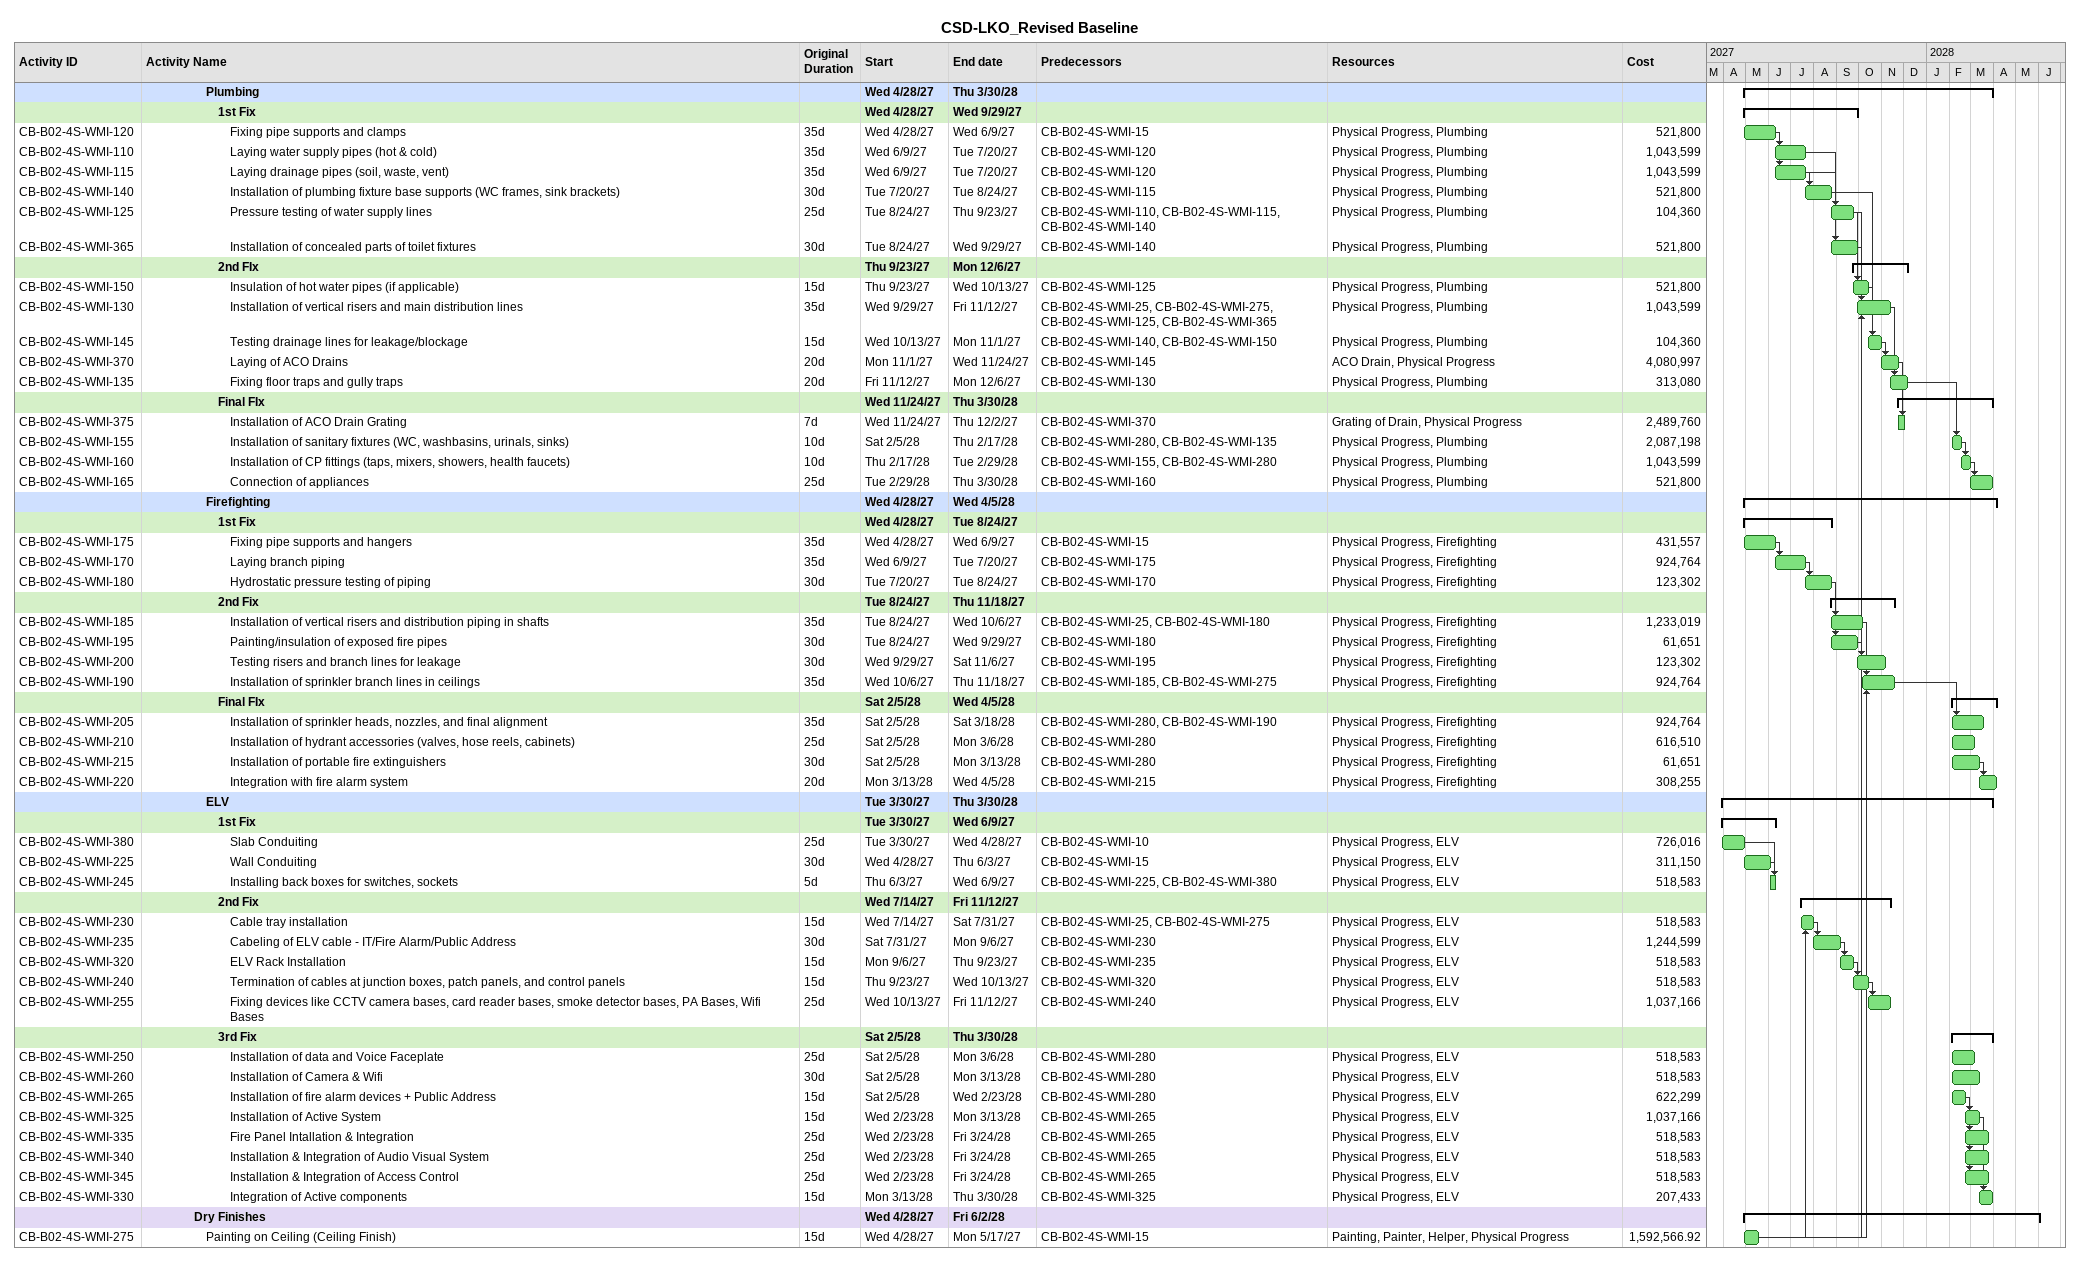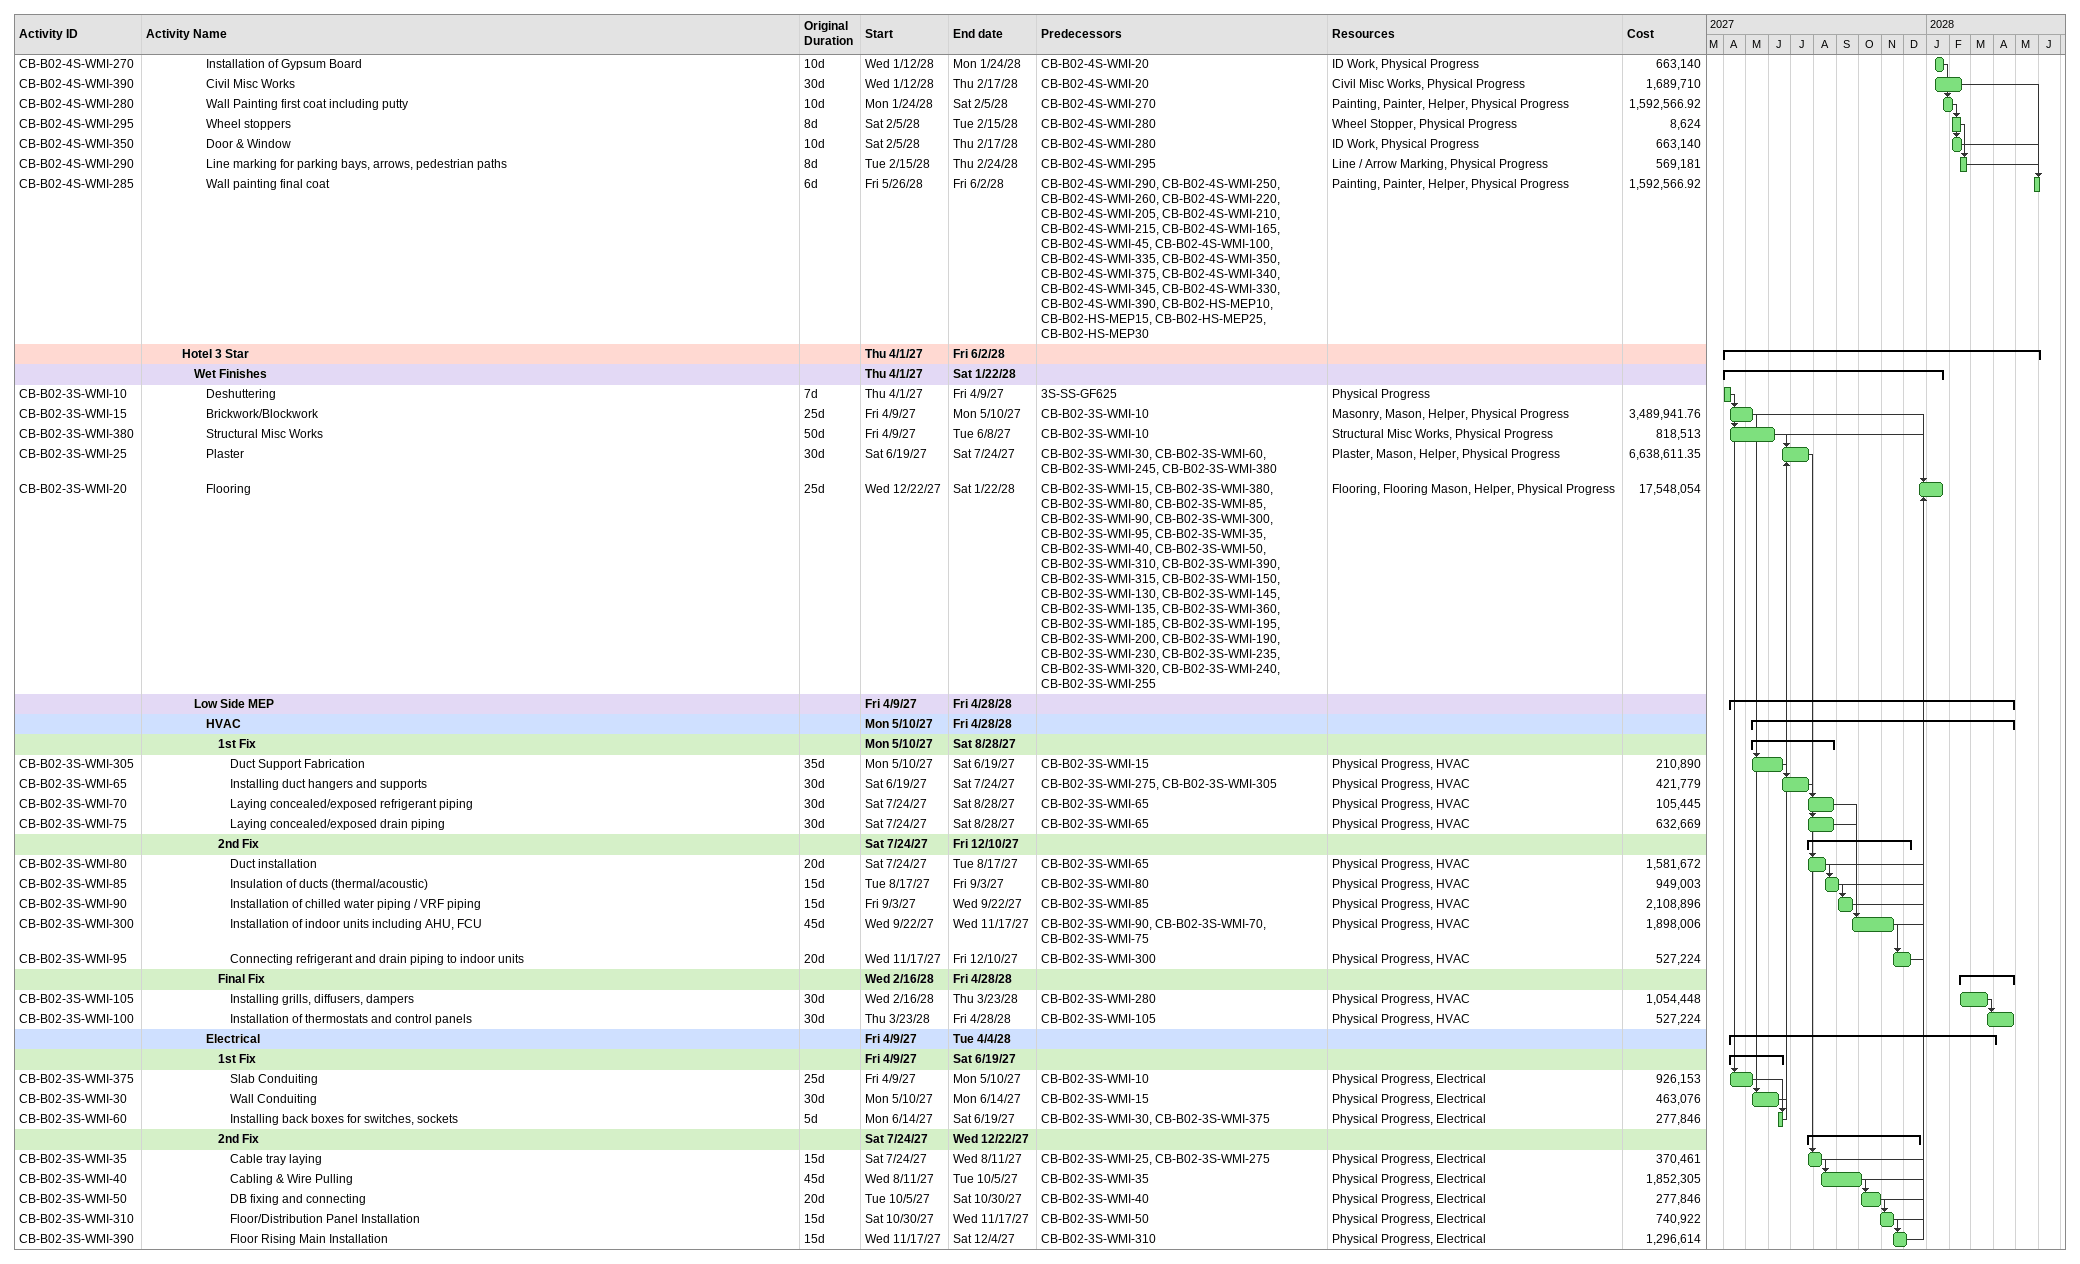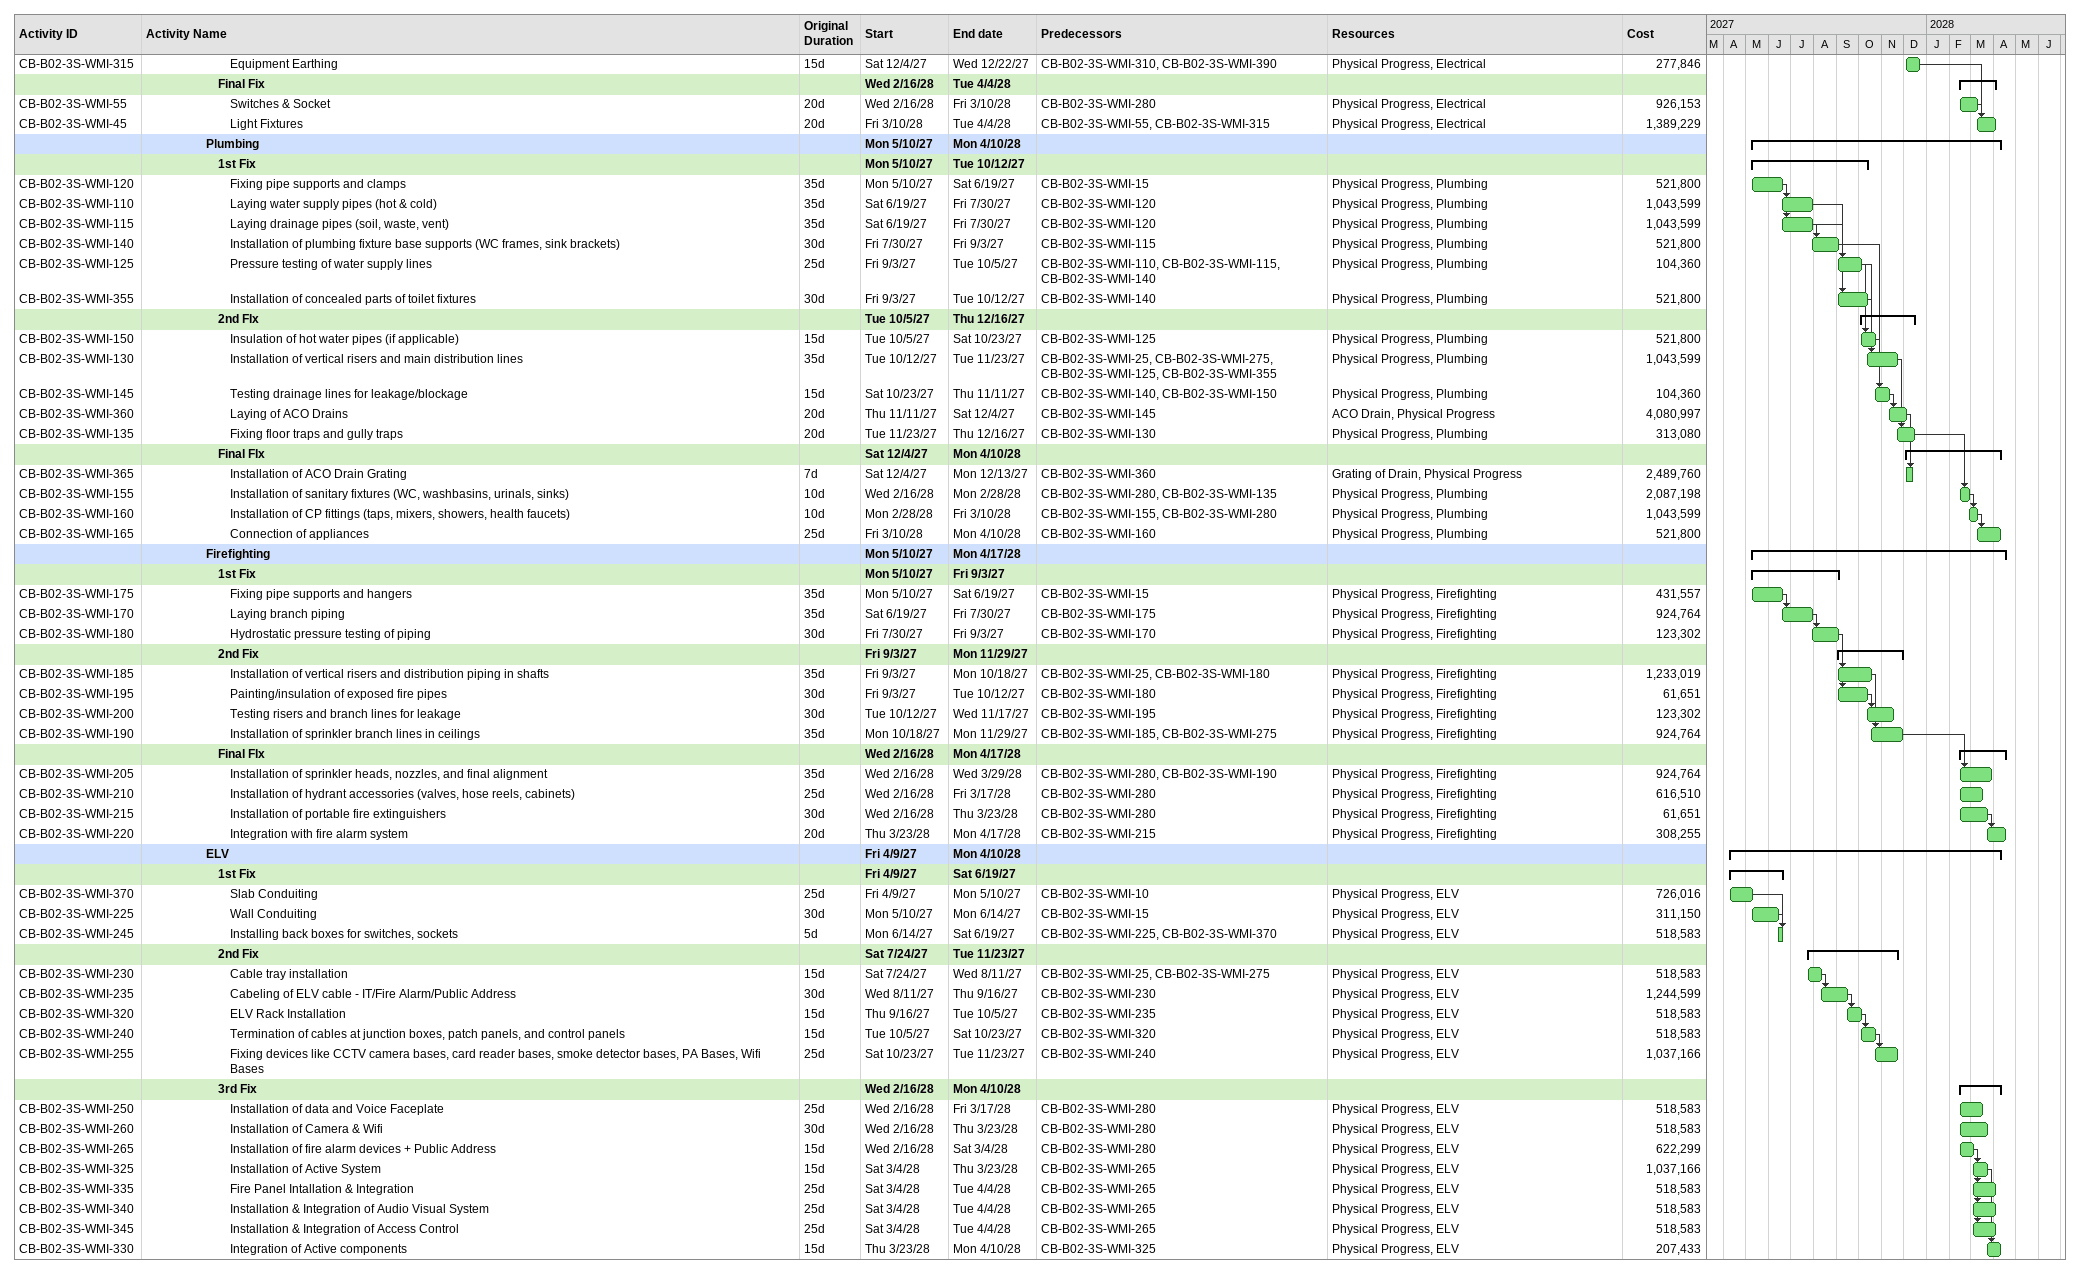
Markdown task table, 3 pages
CSD-LKO_Revised Baseline

| ID | Level | Task | Original duration | Start | Finish | Predecessors | Resources | Cost |
|---|---|---|---|---|---|---|---|---|
|  | 6 | **Plumbing** |  | 2027-04-28 | 2028-03-30 |  |  |  |
|  | 7 | **1st Fix** |  | 2027-04-28 | 2027-09-29 |  |  |  |
| CB-B02-4S-WMI-120 | 8 | Fixing pipe supports and clamps | 35d | 2027-04-28 | 2027-06-09 | CB-B02-4S-WMI-15 | Physical Progress, Plumbing | 521800 |
| CB-B02-4S-WMI-110 | 8 | Laying water supply pipes (hot & cold) | 35d | 2027-06-09 | 2027-07-20 | CB-B02-4S-WMI-120 | Physical Progress, Plumbing | 1043599 |
| CB-B02-4S-WMI-115 | 8 | Laying drainage pipes (soil, waste, vent) | 35d | 2027-06-09 | 2027-07-20 | CB-B02-4S-WMI-120 | Physical Progress, Plumbing | 1043599 |
| CB-B02-4S-WMI-140 | 8 | Installation of plumbing fixture base supports (WC frames, sink brackets) | 30d | 2027-07-20 | 2027-08-24 | CB-B02-4S-WMI-115 | Physical Progress, Plumbing | 521800 |
| CB-B02-4S-WMI-125 | 8 | Pressure testing of water supply lines | 25d | 2027-08-24 | 2027-09-23 | CB-B02-4S-WMI-110, CB-B02-4S-WMI-115, CB-B02-4S-WMI-140 | Physical Progress, Plumbing | 104360 |
| CB-B02-4S-WMI-365 | 8 | Installation of concealed parts of toilet fixtures | 30d | 2027-08-24 | 2027-09-29 | CB-B02-4S-WMI-140 | Physical Progress, Plumbing | 521800 |
|  | 7 | **2nd FIx** |  | 2027-09-23 | 2027-12-06 |  |  |  |
| CB-B02-4S-WMI-150 | 8 | Insulation of hot water pipes (if applicable) | 15d | 2027-09-23 | 2027-10-13 | CB-B02-4S-WMI-125 | Physical Progress, Plumbing | 521800 |
| CB-B02-4S-WMI-130 | 8 | Installation of vertical risers and main distribution lines | 35d | 2027-09-29 | 2027-11-12 | CB-B02-4S-WMI-25, CB-B02-4S-WMI-275, CB-B02-4S-WMI-125, CB-B02-4S-WMI-365 | Physical Progress, Plumbing | 1043599 |
| CB-B02-4S-WMI-145 | 8 | Testing drainage lines for leakage/blockage | 15d | 2027-10-13 | 2027-11-01 | CB-B02-4S-WMI-140, CB-B02-4S-WMI-150 | Physical Progress, Plumbing | 104360 |
| CB-B02-4S-WMI-370 | 8 | Laying of ACO Drains | 20d | 2027-11-01 | 2027-11-24 | CB-B02-4S-WMI-145 | ACO Drain, Physical Progress | 4080997 |
| CB-B02-4S-WMI-135 | 8 | Fixing floor traps and gully traps | 20d | 2027-11-12 | 2027-12-06 | CB-B02-4S-WMI-130 | Physical Progress, Plumbing | 313080 |
|  | 7 | **Final FIx** |  | 2027-11-24 | 2028-03-30 |  |  |  |
| CB-B02-4S-WMI-375 | 8 | Installation of ACO Drain Grating | 7d | 2027-11-24 | 2027-12-02 | CB-B02-4S-WMI-370 | Grating of Drain, Physical Progress | 2489760 |
| CB-B02-4S-WMI-155 | 8 | Installation of sanitary fixtures (WC, washbasins, urinals, sinks) | 10d | 2028-02-05 | 2028-02-17 | CB-B02-4S-WMI-280, CB-B02-4S-WMI-135 | Physical Progress, Plumbing | 2087198 |
| CB-B02-4S-WMI-160 | 8 | Installation of CP fittings (taps, mixers, showers, health faucets) | 10d | 2028-02-17 | 2028-02-29 | CB-B02-4S-WMI-155, CB-B02-4S-WMI-280 | Physical Progress, Plumbing | 1043599 |
| CB-B02-4S-WMI-165 | 8 | Connection of appliances | 25d | 2028-02-29 | 2028-03-30 | CB-B02-4S-WMI-160 | Physical Progress, Plumbing | 521800 |
|  | 6 | **Firefighting** |  | 2027-04-28 | 2028-04-05 |  |  |  |
|  | 7 | **1st Fix** |  | 2027-04-28 | 2027-08-24 |  |  |  |
| CB-B02-4S-WMI-175 | 8 | Fixing pipe supports and hangers | 35d | 2027-04-28 | 2027-06-09 | CB-B02-4S-WMI-15 | Physical Progress, Firefighting | 431557 |
| CB-B02-4S-WMI-170 | 8 | Laying branch piping | 35d | 2027-06-09 | 2027-07-20 | CB-B02-4S-WMI-175 | Physical Progress, Firefighting | 924764 |
| CB-B02-4S-WMI-180 | 8 | Hydrostatic pressure testing of piping | 30d | 2027-07-20 | 2027-08-24 | CB-B02-4S-WMI-170 | Physical Progress, Firefighting | 123302 |
|  | 7 | **2nd Fix** |  | 2027-08-24 | 2027-11-18 |  |  |  |
| CB-B02-4S-WMI-185 | 8 | Installation of vertical risers and distribution piping in shafts | 35d | 2027-08-24 | 2027-10-06 | CB-B02-4S-WMI-25, CB-B02-4S-WMI-180 | Physical Progress, Firefighting | 1233019 |
| CB-B02-4S-WMI-195 | 8 | Painting/insulation of exposed fire pipes | 30d | 2027-08-24 | 2027-09-29 | CB-B02-4S-WMI-180 | Physical Progress, Firefighting | 61651 |
| CB-B02-4S-WMI-200 | 8 | Testing risers and branch lines for leakage | 30d | 2027-09-29 | 2027-11-06 | CB-B02-4S-WMI-195 | Physical Progress, Firefighting | 123302 |
| CB-B02-4S-WMI-190 | 8 | Installation of sprinkler branch lines in ceilings | 35d | 2027-10-06 | 2027-11-18 | CB-B02-4S-WMI-185, CB-B02-4S-WMI-275 | Physical Progress, Firefighting | 924764 |
|  | 7 | **Final FIx** |  | 2028-02-05 | 2028-04-05 |  |  |  |
| CB-B02-4S-WMI-205 | 8 | Installation of sprinkler heads, nozzles, and final alignment | 35d | 2028-02-05 | 2028-03-18 | CB-B02-4S-WMI-280, CB-B02-4S-WMI-190 | Physical Progress, Firefighting | 924764 |
| CB-B02-4S-WMI-210 | 8 | Installation of hydrant accessories (valves, hose reels, cabinets) | 25d | 2028-02-05 | 2028-03-06 | CB-B02-4S-WMI-280 | Physical Progress, Firefighting | 616510 |
| CB-B02-4S-WMI-215 | 8 | Installation of portable fire extinguishers | 30d | 2028-02-05 | 2028-03-13 | CB-B02-4S-WMI-280 | Physical Progress, Firefighting | 61651 |
| CB-B02-4S-WMI-220 | 8 | Integration with fire alarm system | 20d | 2028-03-13 | 2028-04-05 | CB-B02-4S-WMI-215 | Physical Progress, Firefighting | 308255 |
|  | 6 | **ELV** |  | 2027-03-30 | 2028-03-30 |  |  |  |
|  | 7 | **1st Fix** |  | 2027-03-30 | 2027-06-09 |  |  |  |
| CB-B02-4S-WMI-380 | 8 | Slab Conduiting | 25d | 2027-03-30 | 2027-04-28 | CB-B02-4S-WMI-10 | Physical Progress, ELV | 726016 |
| CB-B02-4S-WMI-225 | 8 | Wall Conduiting | 30d | 2027-04-28 | 2027-06-03 | CB-B02-4S-WMI-15 | Physical Progress, ELV | 311150 |
| CB-B02-4S-WMI-245 | 8 | Installing back boxes for switches, sockets | 5d | 2027-06-03 | 2027-06-09 | CB-B02-4S-WMI-225, CB-B02-4S-WMI-380 | Physical Progress, ELV | 518583 |
|  | 7 | **2nd Fix** |  | 2027-07-14 | 2027-11-12 |  |  |  |
| CB-B02-4S-WMI-230 | 8 | Cable tray installation | 15d | 2027-07-14 | 2027-07-31 | CB-B02-4S-WMI-25, CB-B02-4S-WMI-275 | Physical Progress, ELV | 518583 |
| CB-B02-4S-WMI-235 | 8 | Cabeling of ELV cable - IT/Fire Alarm/Public Address | 30d | 2027-07-31 | 2027-09-06 | CB-B02-4S-WMI-230 | Physical Progress, ELV | 1244599 |
| CB-B02-4S-WMI-320 | 8 | ELV Rack Installation | 15d | 2027-09-06 | 2027-09-23 | CB-B02-4S-WMI-235 | Physical Progress, ELV | 518583 |
| CB-B02-4S-WMI-240 | 8 | Termination of cables at junction boxes, patch panels, and control panels | 15d | 2027-09-23 | 2027-10-13 | CB-B02-4S-WMI-320 | Physical Progress, ELV | 518583 |
| CB-B02-4S-WMI-255 | 8 | Fixing devices like CCTV camera bases, card reader bases, smoke detector bases, PA Bases, Wifi Bases | 25d | 2027-10-13 | 2027-11-12 | CB-B02-4S-WMI-240 | Physical Progress, ELV | 1037166 |
|  | 7 | **3rd Fix** |  | 2028-02-05 | 2028-03-30 |  |  |  |
| CB-B02-4S-WMI-250 | 8 | Installation of data and Voice Faceplate | 25d | 2028-02-05 | 2028-03-06 | CB-B02-4S-WMI-280 | Physical Progress, ELV | 518583 |
| CB-B02-4S-WMI-260 | 8 | Installation of Camera & Wifi | 30d | 2028-02-05 | 2028-03-13 | CB-B02-4S-WMI-280 | Physical Progress, ELV | 518583 |
| CB-B02-4S-WMI-265 | 8 | Installation of fire alarm devices + Public Address | 15d | 2028-02-05 | 2028-02-23 | CB-B02-4S-WMI-280 | Physical Progress, ELV | 622299 |
| CB-B02-4S-WMI-325 | 8 | Installation of Active System | 15d | 2028-02-23 | 2028-03-13 | CB-B02-4S-WMI-265 | Physical Progress, ELV | 1037166 |
| CB-B02-4S-WMI-335 | 8 | Fire Panel Intallation & Integration | 25d | 2028-02-23 | 2028-03-24 | CB-B02-4S-WMI-265 | Physical Progress, ELV | 518583 |
| CB-B02-4S-WMI-340 | 8 | Installation & Integration of Audio Visual System | 25d | 2028-02-23 | 2028-03-24 | CB-B02-4S-WMI-265 | Physical Progress, ELV | 518583 |
| CB-B02-4S-WMI-345 | 8 | Installation & Integration of Access Control | 25d | 2028-02-23 | 2028-03-24 | CB-B02-4S-WMI-265 | Physical Progress, ELV | 518583 |
| CB-B02-4S-WMI-330 | 8 | Integration of Active components | 15d | 2028-03-13 | 2028-03-30 | CB-B02-4S-WMI-325 | Physical Progress, ELV | 207433 |
|  | 5 | **Dry Finishes** |  | 2027-04-28 | 2028-06-02 |  |  |  |
| CB-B02-4S-WMI-275 | 6 | Painting on Ceiling (Ceiling Finish) | 15d | 2027-04-28 | 2027-05-17 | CB-B02-4S-WMI-15 | Painting, Painter, Helper, Physical Progress | 1592566.92 |
| CB-B02-4S-WMI-270 | 6 | Installation of Gypsum Board | 10d | 2028-01-12 | 2028-01-24 | CB-B02-4S-WMI-20 | ID Work, Physical Progress | 663140 |
| CB-B02-4S-WMI-390 | 6 | Civil Misc Works | 30d | 2028-01-12 | 2028-02-17 | CB-B02-4S-WMI-20 | Civil Misc Works, Physical Progress | 1689710 |
| CB-B02-4S-WMI-280 | 6 | Wall Painting first coat including putty | 10d | 2028-01-24 | 2028-02-05 | CB-B02-4S-WMI-270 | Painting, Painter, Helper, Physical Progress | 1592566.92 |
| CB-B02-4S-WMI-295 | 6 | Wheel stoppers | 8d | 2028-02-05 | 2028-02-15 | CB-B02-4S-WMI-280 | Wheel Stopper, Physical Progress | 8624 |
| CB-B02-4S-WMI-350 | 6 | Door & Window | 10d | 2028-02-05 | 2028-02-17 | CB-B02-4S-WMI-280 | ID Work, Physical Progress | 663140 |
| CB-B02-4S-WMI-290 | 6 | Line marking for parking bays, arrows, pedestrian paths | 8d | 2028-02-15 | 2028-02-24 | CB-B02-4S-WMI-295 | Line / Arrow Marking, Physical Progress | 569181 |
| CB-B02-4S-WMI-285 | 6 | Wall painting final coat | 6d | 2028-05-26 | 2028-06-02 | CB-B02-4S-WMI-290, CB-B02-4S-WMI-250, CB-B02-4S-WMI-260, CB-B02-4S-WMI-220, CB-B02-4S-WMI-205, CB-B02-4S-WMI-210, CB-B02-4S-WMI-215, CB-B02-4S-WMI-165, CB-B02-4S-WMI-45, CB-B02-4S-WMI-100, CB-B02-4S-WMI-335, CB-B02-4S-WMI-350, CB-B02-4S-WMI-375, CB-B02-4S-WMI-340, CB-B02-4S-WMI-345, CB-B02-4S-WMI-330, CB-B02-4S-WMI-390, CB-B02-HS-MEP10, CB-B02-HS-MEP15, CB-B02-HS-MEP25, CB-B02-HS-MEP30 | Painting, Painter, Helper, Physical Progress | 1592566.92 |
|  | 4 | **Hotel 3 Star** |  | 2027-04-01 | 2028-06-02 |  |  |  |
|  | 5 | **Wet Finishes** |  | 2027-04-01 | 2028-01-22 |  |  |  |
| CB-B02-3S-WMI-10 | 6 | Deshuttering | 7d | 2027-04-01 | 2027-04-09 | 3S-SS-GF625 | Physical Progress |  |
| CB-B02-3S-WMI-15 | 6 | Brickwork/Blockwork | 25d | 2027-04-09 | 2027-05-10 | CB-B02-3S-WMI-10 | Masonry, Mason, Helper, Physical Progress | 3489941.76 |
| CB-B02-3S-WMI-380 | 6 | Structural Misc Works | 50d | 2027-04-09 | 2027-06-08 | CB-B02-3S-WMI-10 | Structural Misc Works, Physical Progress | 818513 |
| CB-B02-3S-WMI-25 | 6 | Plaster | 30d | 2027-06-19 | 2027-07-24 | CB-B02-3S-WMI-30, CB-B02-3S-WMI-60, CB-B02-3S-WMI-245, CB-B02-3S-WMI-380 | Plaster, Mason, Helper, Physical Progress | 6638611.35 |
| CB-B02-3S-WMI-20 | 6 | Flooring | 25d | 2027-12-22 | 2028-01-22 | CB-B02-3S-WMI-15, CB-B02-3S-WMI-380, CB-B02-3S-WMI-80, CB-B02-3S-WMI-85, CB-B02-3S-WMI-90, CB-B02-3S-WMI-300, CB-B02-3S-WMI-95, CB-B02-3S-WMI-35, CB-B02-3S-WMI-40, CB-B02-3S-WMI-50, CB-B02-3S-WMI-310, CB-B02-3S-WMI-390, CB-B02-3S-WMI-315, CB-B02-3S-WMI-150, CB-B02-3S-WMI-130, CB-B02-3S-WMI-145, CB-B02-3S-WMI-135, CB-B02-3S-WMI-360, CB-B02-3S-WMI-185, CB-B02-3S-WMI-195, CB-B02-3S-WMI-200, CB-B02-3S-WMI-190, CB-B02-3S-WMI-230, CB-B02-3S-WMI-235, CB-B02-3S-WMI-320, CB-B02-3S-WMI-240, CB-B02-3S-WMI-255 | Flooring, Flooring Mason, Helper, Physical Progress | 17548054 |
|  | 5 | **Low Side MEP** |  | 2027-04-09 | 2028-04-28 |  |  |  |
|  | 6 | **HVAC** |  | 2027-05-10 | 2028-04-28 |  |  |  |
|  | 7 | **1st Fix** |  | 2027-05-10 | 2027-08-28 |  |  |  |
| CB-B02-3S-WMI-305 | 8 | Duct Support Fabrication | 35d | 2027-05-10 | 2027-06-19 | CB-B02-3S-WMI-15 | Physical Progress, HVAC | 210890 |
| CB-B02-3S-WMI-65 | 8 | Installing duct hangers and supports | 30d | 2027-06-19 | 2027-07-24 | CB-B02-3S-WMI-275, CB-B02-3S-WMI-305 | Physical Progress, HVAC | 421779 |
| CB-B02-3S-WMI-70 | 8 | Laying concealed/exposed refrigerant piping | 30d | 2027-07-24 | 2027-08-28 | CB-B02-3S-WMI-65 | Physical Progress, HVAC | 105445 |
| CB-B02-3S-WMI-75 | 8 | Laying concealed/exposed drain piping | 30d | 2027-07-24 | 2027-08-28 | CB-B02-3S-WMI-65 | Physical Progress, HVAC | 632669 |
|  | 7 | **2nd Fix** |  | 2027-07-24 | 2027-12-10 |  |  |  |
| CB-B02-3S-WMI-80 | 8 | Duct installation | 20d | 2027-07-24 | 2027-08-17 | CB-B02-3S-WMI-65 | Physical Progress, HVAC | 1581672 |
| CB-B02-3S-WMI-85 | 8 | Insulation of ducts (thermal/acoustic) | 15d | 2027-08-17 | 2027-09-03 | CB-B02-3S-WMI-80 | Physical Progress, HVAC | 949003 |
| CB-B02-3S-WMI-90 | 8 | Installation of chilled water piping / VRF piping | 15d | 2027-09-03 | 2027-09-22 | CB-B02-3S-WMI-85 | Physical Progress, HVAC | 2108896 |
| CB-B02-3S-WMI-300 | 8 | Installation of indoor units including AHU, FCU | 45d | 2027-09-22 | 2027-11-17 | CB-B02-3S-WMI-90, CB-B02-3S-WMI-70, CB-B02-3S-WMI-75 | Physical Progress, HVAC | 1898006 |
| CB-B02-3S-WMI-95 | 8 | Connecting refrigerant and drain piping to indoor units | 20d | 2027-11-17 | 2027-12-10 | CB-B02-3S-WMI-300 | Physical Progress, HVAC | 527224 |
|  | 7 | **Final Fix** |  | 2028-02-16 | 2028-04-28 |  |  |  |
| CB-B02-3S-WMI-105 | 8 | Installing grills, diffusers, dampers | 30d | 2028-02-16 | 2028-03-23 | CB-B02-3S-WMI-280 | Physical Progress, HVAC | 1054448 |
| CB-B02-3S-WMI-100 | 8 | Installation of thermostats and control panels | 30d | 2028-03-23 | 2028-04-28 | CB-B02-3S-WMI-105 | Physical Progress, HVAC | 527224 |
|  | 6 | **Electrical** |  | 2027-04-09 | 2028-04-04 |  |  |  |
|  | 7 | **1st Fix** |  | 2027-04-09 | 2027-06-19 |  |  |  |
| CB-B02-3S-WMI-375 | 8 | Slab Conduiting | 25d | 2027-04-09 | 2027-05-10 | CB-B02-3S-WMI-10 | Physical Progress, Electrical | 926153 |
| CB-B02-3S-WMI-30 | 8 | Wall Conduiting | 30d | 2027-05-10 | 2027-06-14 | CB-B02-3S-WMI-15 | Physical Progress, Electrical | 463076 |
| CB-B02-3S-WMI-60 | 8 | Installing back boxes for switches, sockets | 5d | 2027-06-14 | 2027-06-19 | CB-B02-3S-WMI-30, CB-B02-3S-WMI-375 | Physical Progress, Electrical | 277846 |
|  | 7 | **2nd Fix** |  | 2027-07-24 | 2027-12-22 |  |  |  |
| CB-B02-3S-WMI-35 | 8 | Cable tray laying | 15d | 2027-07-24 | 2027-08-11 | CB-B02-3S-WMI-25, CB-B02-3S-WMI-275 | Physical Progress, Electrical | 370461 |
| CB-B02-3S-WMI-40 | 8 | Cabling & Wire Pulling | 45d | 2027-08-11 | 2027-10-05 | CB-B02-3S-WMI-35 | Physical Progress, Electrical | 1852305 |
| CB-B02-3S-WMI-50 | 8 | DB fixing and connecting | 20d | 2027-10-05 | 2027-10-30 | CB-B02-3S-WMI-40 | Physical Progress, Electrical | 277846 |
| CB-B02-3S-WMI-310 | 8 | Floor/Distribution Panel Installation | 15d | 2027-10-30 | 2027-11-17 | CB-B02-3S-WMI-50 | Physical Progress, Electrical | 740922 |
| CB-B02-3S-WMI-390 | 8 | Floor Rising Main Installation | 15d | 2027-11-17 | 2027-12-04 | CB-B02-3S-WMI-310 | Physical Progress, Electrical | 1296614 |
| CB-B02-3S-WMI-315 | 8 | Equipment Earthing | 15d | 2027-12-04 | 2027-12-22 | CB-B02-3S-WMI-310, CB-B02-3S-WMI-390 | Physical Progress, Electrical | 277846 |
|  | 7 | **Final Fix** |  | 2028-02-16 | 2028-04-04 |  |  |  |
| CB-B02-3S-WMI-55 | 8 | Switches & Socket | 20d | 2028-02-16 | 2028-03-10 | CB-B02-3S-WMI-280 | Physical Progress, Electrical | 926153 |
| CB-B02-3S-WMI-45 | 8 | Light Fixtures | 20d | 2028-03-10 | 2028-04-04 | CB-B02-3S-WMI-55, CB-B02-3S-WMI-315 | Physical Progress, Electrical | 1389229 |
|  | 6 | **Plumbing** |  | 2027-05-10 | 2028-04-10 |  |  |  |
|  | 7 | **1st Fix** |  | 2027-05-10 | 2027-10-12 |  |  |  |
| CB-B02-3S-WMI-120 | 8 | Fixing pipe supports and clamps | 35d | 2027-05-10 | 2027-06-19 | CB-B02-3S-WMI-15 | Physical Progress, Plumbing | 521800 |
| CB-B02-3S-WMI-110 | 8 | Laying water supply pipes (hot & cold) | 35d | 2027-06-19 | 2027-07-30 | CB-B02-3S-WMI-120 | Physical Progress, Plumbing | 1043599 |
| CB-B02-3S-WMI-115 | 8 | Laying drainage pipes (soil, waste, vent) | 35d | 2027-06-19 | 2027-07-30 | CB-B02-3S-WMI-120 | Physical Progress, Plumbing | 1043599 |
| CB-B02-3S-WMI-140 | 8 | Installation of plumbing fixture base supports (WC frames, sink brackets) | 30d | 2027-07-30 | 2027-09-03 | CB-B02-3S-WMI-115 | Physical Progress, Plumbing | 521800 |
| CB-B02-3S-WMI-125 | 8 | Pressure testing of water supply lines | 25d | 2027-09-03 | 2027-10-05 | CB-B02-3S-WMI-110, CB-B02-3S-WMI-115, CB-B02-3S-WMI-140 | Physical Progress, Plumbing | 104360 |
| CB-B02-3S-WMI-355 | 8 | Installation of concealed parts of toilet fixtures | 30d | 2027-09-03 | 2027-10-12 | CB-B02-3S-WMI-140 | Physical Progress, Plumbing | 521800 |
|  | 7 | **2nd FIx** |  | 2027-10-05 | 2027-12-16 |  |  |  |
| CB-B02-3S-WMI-150 | 8 | Insulation of hot water pipes (if applicable) | 15d | 2027-10-05 | 2027-10-23 | CB-B02-3S-WMI-125 | Physical Progress, Plumbing | 521800 |
| CB-B02-3S-WMI-130 | 8 | Installation of vertical risers and main distribution lines | 35d | 2027-10-12 | 2027-11-23 | CB-B02-3S-WMI-25, CB-B02-3S-WMI-275, CB-B02-3S-WMI-125, CB-B02-3S-WMI-355 | Physical Progress, Plumbing | 1043599 |
| CB-B02-3S-WMI-145 | 8 | Testing drainage lines for leakage/blockage | 15d | 2027-10-23 | 2027-11-11 | CB-B02-3S-WMI-140, CB-B02-3S-WMI-150 | Physical Progress, Plumbing | 104360 |
| CB-B02-3S-WMI-360 | 8 | Laying of ACO Drains | 20d | 2027-11-11 | 2027-12-04 | CB-B02-3S-WMI-145 | ACO Drain, Physical Progress | 4080997 |
| CB-B02-3S-WMI-135 | 8 | Fixing floor traps and gully traps | 20d | 2027-11-23 | 2027-12-16 | CB-B02-3S-WMI-130 | Physical Progress, Plumbing | 313080 |
|  | 7 | **Final FIx** |  | 2027-12-04 | 2028-04-10 |  |  |  |
| CB-B02-3S-WMI-365 | 8 | Installation of ACO Drain Grating | 7d | 2027-12-04 | 2027-12-13 | CB-B02-3S-WMI-360 | Grating of Drain, Physical Progress | 2489760 |
| CB-B02-3S-WMI-155 | 8 | Installation of sanitary fixtures (WC, washbasins, urinals, sinks) | 10d | 2028-02-16 | 2028-02-28 | CB-B02-3S-WMI-280, CB-B02-3S-WMI-135 | Physical Progress, Plumbing | 2087198 |
| CB-B02-3S-WMI-160 | 8 | Installation of CP fittings (taps, mixers, showers, health faucets) | 10d | 2028-02-28 | 2028-03-10 | CB-B02-3S-WMI-155, CB-B02-3S-WMI-280 | Physical Progress, Plumbing | 1043599 |
| CB-B02-3S-WMI-165 | 8 | Connection of appliances | 25d | 2028-03-10 | 2028-04-10 | CB-B02-3S-WMI-160 | Physical Progress, Plumbing | 521800 |
|  | 6 | **Firefighting** |  | 2027-05-10 | 2028-04-17 |  |  |  |
|  | 7 | **1st Fix** |  | 2027-05-10 | 2027-09-03 |  |  |  |
| CB-B02-3S-WMI-175 | 8 | Fixing pipe supports and hangers | 35d | 2027-05-10 | 2027-06-19 | CB-B02-3S-WMI-15 | Physical Progress, Firefighting | 431557 |
| CB-B02-3S-WMI-170 | 8 | Laying branch piping | 35d | 2027-06-19 | 2027-07-30 | CB-B02-3S-WMI-175 | Physical Progress, Firefighting | 924764 |
| CB-B02-3S-WMI-180 | 8 | Hydrostatic pressure testing of piping | 30d | 2027-07-30 | 2027-09-03 | CB-B02-3S-WMI-170 | Physical Progress, Firefighting | 123302 |
|  | 7 | **2nd Fix** |  | 2027-09-03 | 2027-11-29 |  |  |  |
| CB-B02-3S-WMI-185 | 8 | Installation of vertical risers and distribution piping in shafts | 35d | 2027-09-03 | 2027-10-18 | CB-B02-3S-WMI-25, CB-B02-3S-WMI-180 | Physical Progress, Firefighting | 1233019 |
| CB-B02-3S-WMI-195 | 8 | Painting/insulation of exposed fire pipes | 30d | 2027-09-03 | 2027-10-12 | CB-B02-3S-WMI-180 | Physical Progress, Firefighting | 61651 |
| CB-B02-3S-WMI-200 | 8 | Testing risers and branch lines for leakage | 30d | 2027-10-12 | 2027-11-17 | CB-B02-3S-WMI-195 | Physical Progress, Firefighting | 123302 |
| CB-B02-3S-WMI-190 | 8 | Installation of sprinkler branch lines in ceilings | 35d | 2027-10-18 | 2027-11-29 | CB-B02-3S-WMI-185, CB-B02-3S-WMI-275 | Physical Progress, Firefighting | 924764 |
|  | 7 | **Final FIx** |  | 2028-02-16 | 2028-04-17 |  |  |  |
| CB-B02-3S-WMI-205 | 8 | Installation of sprinkler heads, nozzles, and final alignment | 35d | 2028-02-16 | 2028-03-29 | CB-B02-3S-WMI-280, CB-B02-3S-WMI-190 | Physical Progress, Firefighting | 924764 |
| CB-B02-3S-WMI-210 | 8 | Installation of hydrant accessories (valves, hose reels, cabinets) | 25d | 2028-02-16 | 2028-03-17 | CB-B02-3S-WMI-280 | Physical Progress, Firefighting | 616510 |
| CB-B02-3S-WMI-215 | 8 | Installation of portable fire extinguishers | 30d | 2028-02-16 | 2028-03-23 | CB-B02-3S-WMI-280 | Physical Progress, Firefighting | 61651 |
| CB-B02-3S-WMI-220 | 8 | Integration with fire alarm system | 20d | 2028-03-23 | 2028-04-17 | CB-B02-3S-WMI-215 | Physical Progress, Firefighting | 308255 |
|  | 6 | **ELV** |  | 2027-04-09 | 2028-04-10 |  |  |  |
|  | 7 | **1st Fix** |  | 2027-04-09 | 2027-06-19 |  |  |  |
| CB-B02-3S-WMI-370 | 8 | Slab Conduiting | 25d | 2027-04-09 | 2027-05-10 | CB-B02-3S-WMI-10 | Physical Progress, ELV | 726016 |
| CB-B02-3S-WMI-225 | 8 | Wall Conduiting | 30d | 2027-05-10 | 2027-06-14 | CB-B02-3S-WMI-15 | Physical Progress, ELV | 311150 |
| CB-B02-3S-WMI-245 | 8 | Installing back boxes for switches, sockets | 5d | 2027-06-14 | 2027-06-19 | CB-B02-3S-WMI-225, CB-B02-3S-WMI-370 | Physical Progress, ELV | 518583 |
|  | 7 | **2nd Fix** |  | 2027-07-24 | 2027-11-23 |  |  |  |
| CB-B02-3S-WMI-230 | 8 | Cable tray installation | 15d | 2027-07-24 | 2027-08-11 | CB-B02-3S-WMI-25, CB-B02-3S-WMI-275 | Physical Progress, ELV | 518583 |
| CB-B02-3S-WMI-235 | 8 | Cabeling of ELV cable - IT/Fire Alarm/Public Address | 30d | 2027-08-11 | 2027-09-16 | CB-B02-3S-WMI-230 | Physical Progress, ELV | 1244599 |
| CB-B02-3S-WMI-320 | 8 | ELV Rack Installation | 15d | 2027-09-16 | 2027-10-05 | CB-B02-3S-WMI-235 | Physical Progress, ELV | 518583 |
| CB-B02-3S-WMI-240 | 8 | Termination of cables at junction boxes, patch panels, and control panels | 15d | 2027-10-05 | 2027-10-23 | CB-B02-3S-WMI-320 | Physical Progress, ELV | 518583 |
| CB-B02-3S-WMI-255 | 8 | Fixing devices like CCTV camera bases, card reader bases, smoke detector bases, PA Bases, Wifi Bases | 25d | 2027-10-23 | 2027-11-23 | CB-B02-3S-WMI-240 | Physical Progress, ELV | 1037166 |
|  | 7 | **3rd Fix** |  | 2028-02-16 | 2028-04-10 |  |  |  |
| CB-B02-3S-WMI-250 | 8 | Installation of data and Voice Faceplate | 25d | 2028-02-16 | 2028-03-17 | CB-B02-3S-WMI-280 | Physical Progress, ELV | 518583 |
| CB-B02-3S-WMI-260 | 8 | Installation of Camera & Wifi | 30d | 2028-02-16 | 2028-03-23 | CB-B02-3S-WMI-280 | Physical Progress, ELV | 518583 |
| CB-B02-3S-WMI-265 | 8 | Installation of fire alarm devices + Public Address | 15d | 2028-02-16 | 2028-03-04 | CB-B02-3S-WMI-280 | Physical Progress, ELV | 622299 |
| CB-B02-3S-WMI-325 | 8 | Installation of Active System | 15d | 2028-03-04 | 2028-03-23 | CB-B02-3S-WMI-265 | Physical Progress, ELV | 1037166 |
| CB-B02-3S-WMI-335 | 8 | Fire Panel Intallation & Integration | 25d | 2028-03-04 | 2028-04-04 | CB-B02-3S-WMI-265 | Physical Progress, ELV | 518583 |
| CB-B02-3S-WMI-340 | 8 | Installation & Integration of Audio Visual System | 25d | 2028-03-04 | 2028-04-04 | CB-B02-3S-WMI-265 | Physical Progress, ELV | 518583 |
| CB-B02-3S-WMI-345 | 8 | Installation & Integration of Access Control | 25d | 2028-03-04 | 2028-04-04 | CB-B02-3S-WMI-265 | Physical Progress, ELV | 518583 |
| CB-B02-3S-WMI-330 | 8 | Integration of Active components | 15d | 2028-03-23 | 2028-04-10 | CB-B02-3S-WMI-325 | Physical Progress, ELV | 207433 |
